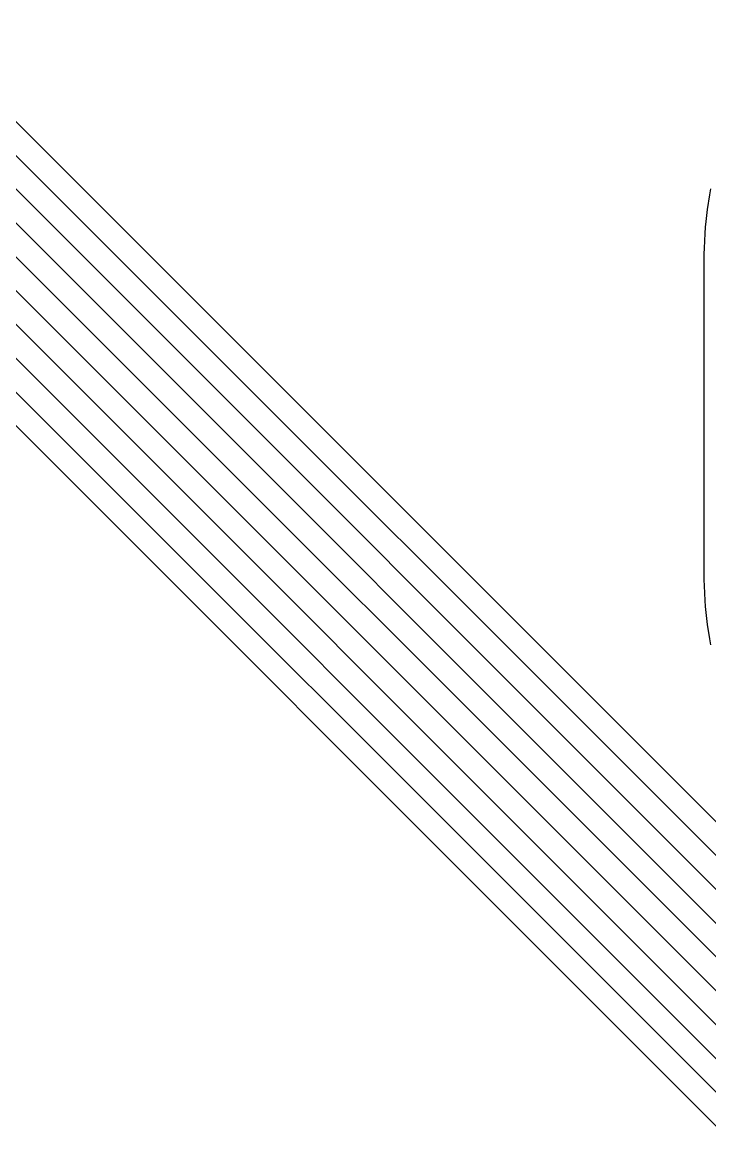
# Model space of a CAD drawing. Header units: metres. Extents: x 1.4 to 44.2, y 0.1 to 33.9.
# Drawn here: x 18.775 to 19.925, y 13.745 to 15.598 of the extents above; entities that cross this region are included whole.
import ezdxf

# ---------------------------------------------------------------- set-up
doc = ezdxf.new("R2010")
doc.units = ezdxf.units.M

msp = doc.modelspace()

# ---------------------------------------------------------------- linework, layer by layer
for points in [[(20.2478, 13.948), (18.5979, 15.5979)], [(20.2416, 13.8976), (18.5696, 15.5696)], [(20.2368, 13.8459), (18.5413, 15.5413)], [(20.2234, 13.8027), (18.5131, 15.5131)], [(20.2068, 13.7627), (18.4848, 15.4848)], [(20.1903, 13.7227), (18.4565, 15.4565)], [(20.1737, 13.6827), (18.4282, 15.4282)], [(20.1571, 13.6427), (18.3999, 15.3999)], [(20.1406, 13.6027), (18.3716, 15.3716)], [(20.124, 13.5627), (18.3434, 15.3434)], [(19.9259, 15.3189), (19.9243, 15.3089), (19.9207, 15.2847), (19.9193, 15.2747), (19.9182, 15.2647), (19.9173, 15.2547), (19.9167, 15.2446), (19.9155, 15.2201), (19.9151, 15.2101), (19.915, 15.2), (19.915, 14.675), (19.9151, 14.665), (19.9155, 14.6549), (19.9167, 14.6304), (19.9173, 14.6203), (19.9182, 14.6103), (19.9193, 14.6003), (19.9207, 14.5903), (19.9243, 14.5661), (19.9259, 14.5561)]]:
    msp.add_lwpolyline(points)

doc.saveas('drawing.dxf')
